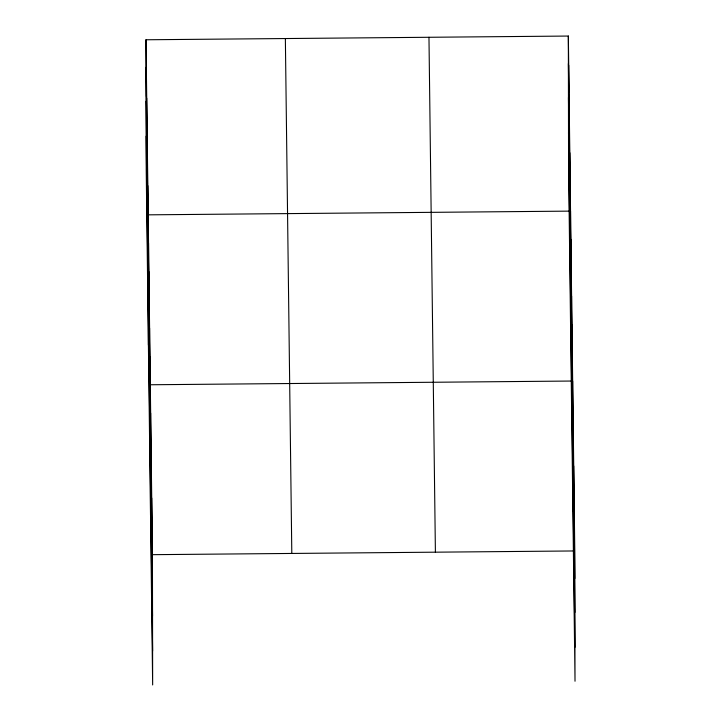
<?xml version="1.0" encoding="UTF-8"?>
<svg xmlns="http://www.w3.org/2000/svg" width="721" height="721" viewBox="0 0 721 721"><rect width="100%" height="100%" fill="white"/><g stroke="black" fill="none" stroke-linecap="round" stroke-linejoin="round"><path stroke-width="1.08" d="M145.984 39.772L152.428 554.674L152.654 684.95L146.219 170.048L145.984 39.772L568.346 36.05L574.781 550.952L575.016 681.228L568.572 166.326L568.346 36.05M571.537 381.039L150.301 384.762L150.527 515.037M152.428 554.674L573.664 550.961M568.391 63.601L574.835 578.503M568.454 97.506L574.889 612.399M568.518 132.43L574.952 647.323M428.968 37.276L435.403 552.178M285.363 38.546L291.807 553.449M146.039 67.332L152.473 582.226M146.093 101.228L152.537 616.131M146.156 136.152L152.6 651.054M574.43 522.626L574.475 550.186M574.078 494.309L574.123 521.86M573.718 465.991L573.772 493.543M573.366 437.674L573.42 465.225M573.015 409.348L573.06 436.908M572.663 381.03L572.889 511.306M572.303 352.713L572.357 380.264M571.951 324.396L571.996 351.947M571.6 296.07L571.645 323.63M571.239 267.752L571.293 295.313M570.888 239.435L570.933 266.986M570.762 341.394L570.536 211.118L148.175 214.84L148.409 345.116M570.167 181.935L570.221 209.496M569.806 152.762L569.851 180.313M569.437 123.579L569.491 151.14M569.076 94.406L569.121 121.957M568.707 65.223L568.761 92.784M152.077 526.357L152.122 553.908M151.716 498.04L151.77 525.591M151.365 469.713L151.41 497.274M151.013 441.396L151.059 468.947M150.653 413.079L150.707 440.63M149.95 356.435L149.995 383.996M149.589 328.118L149.644 355.669M149.238 299.801L149.292 327.352M148.886 271.484L148.932 299.035M148.535 243.157L148.58 270.717M147.814 185.667L147.859 213.218M147.445 156.484L147.499 184.044M147.084 127.311L147.129 154.862M146.714 98.128L146.769 125.688M146.354 68.955L146.399 96.506"/></g></svg>
